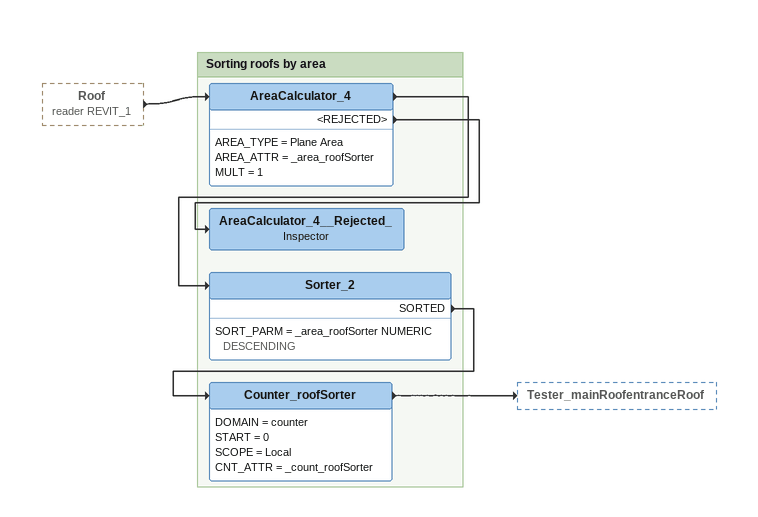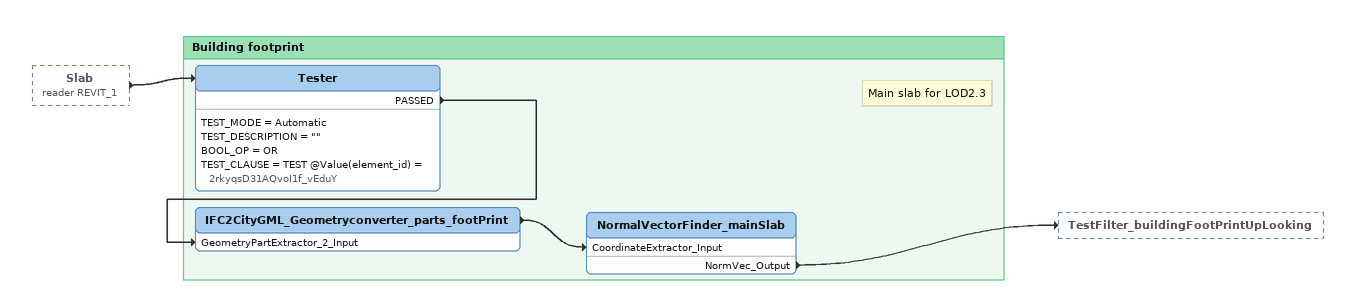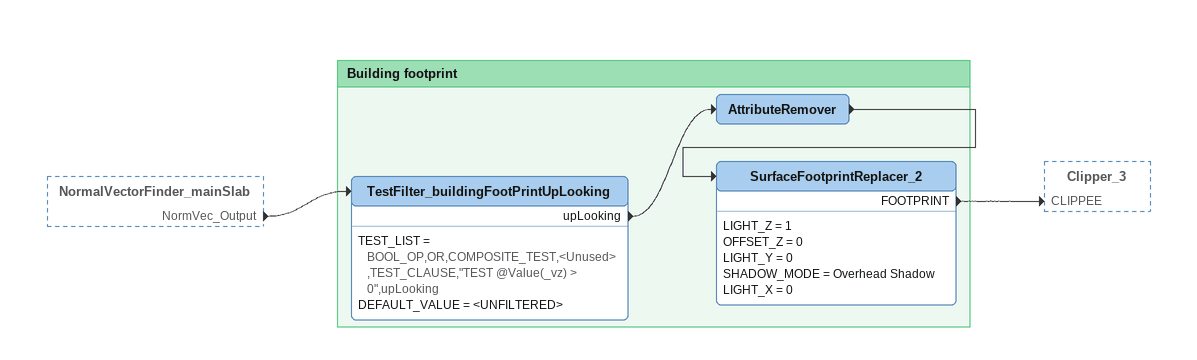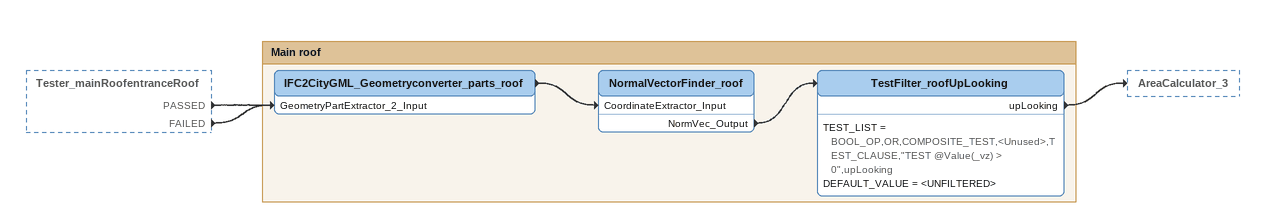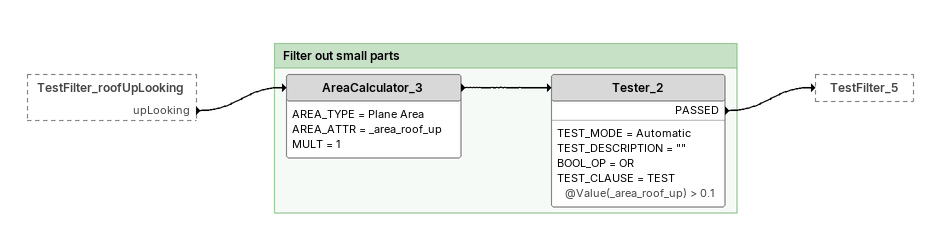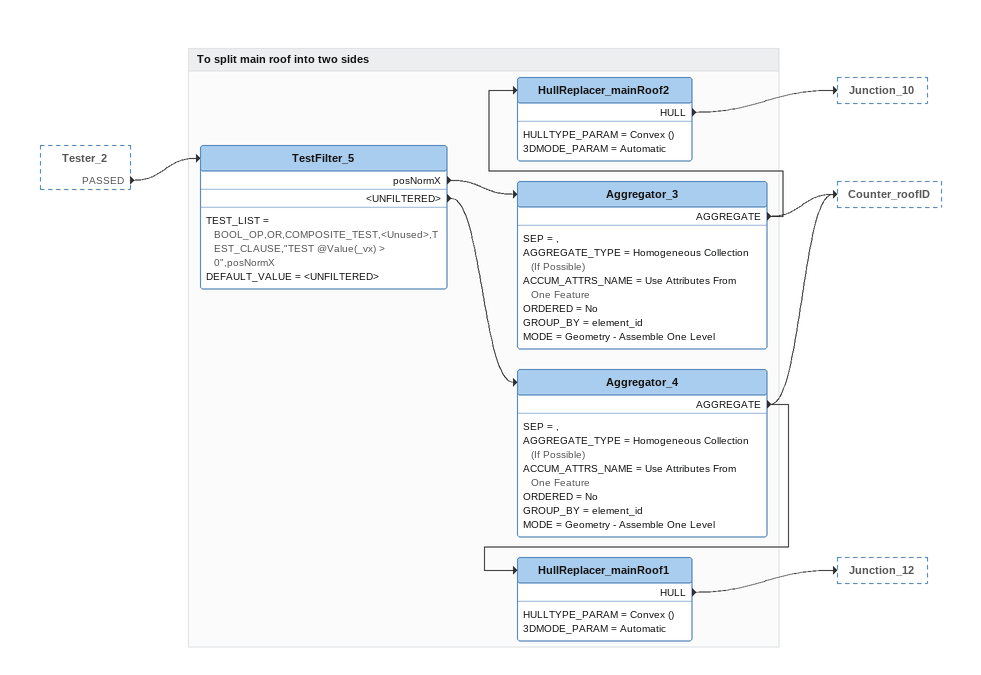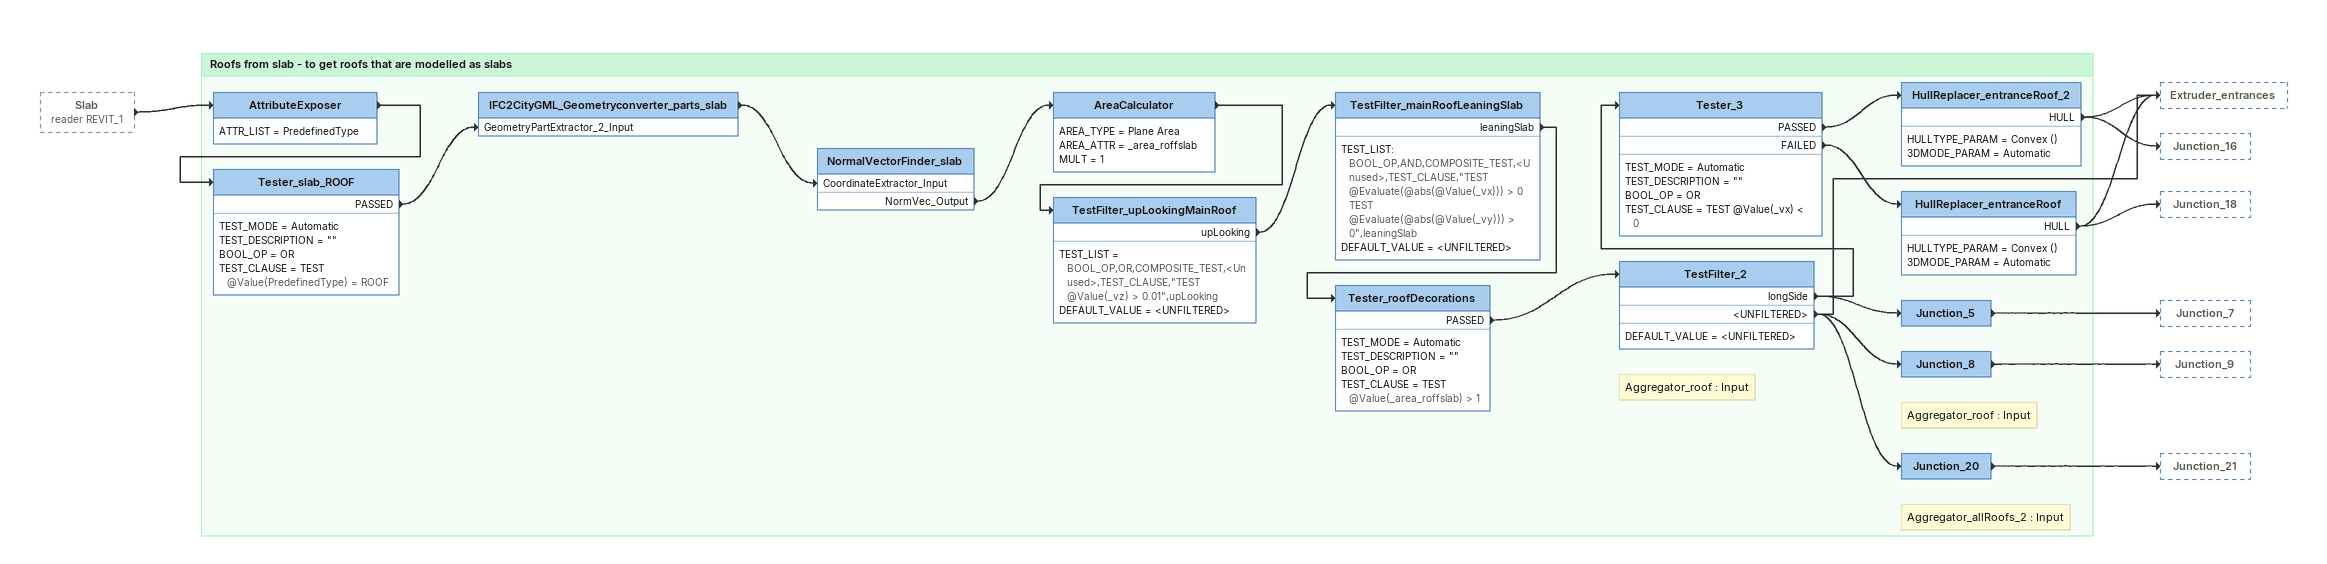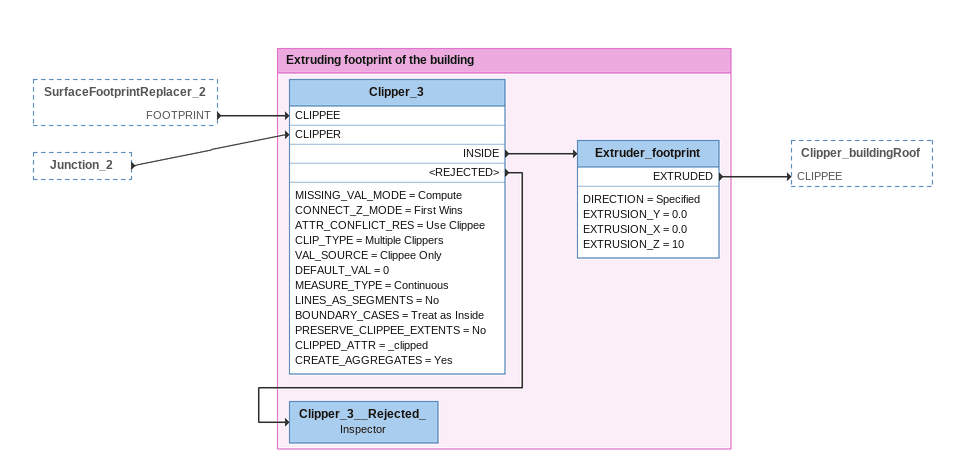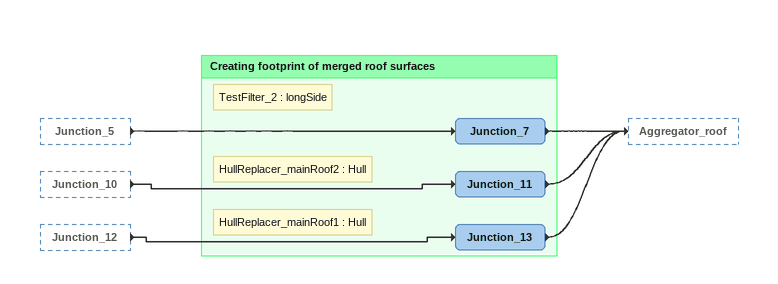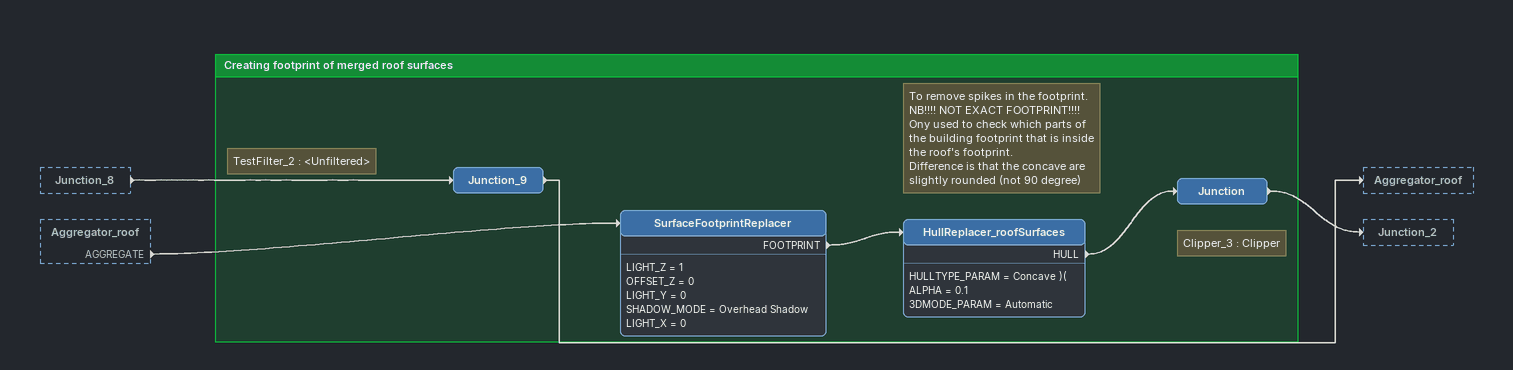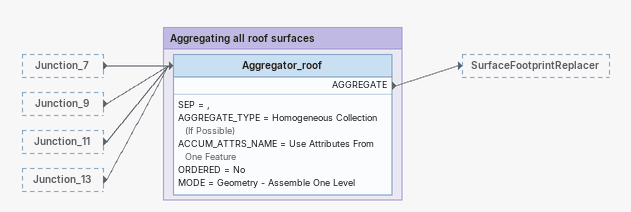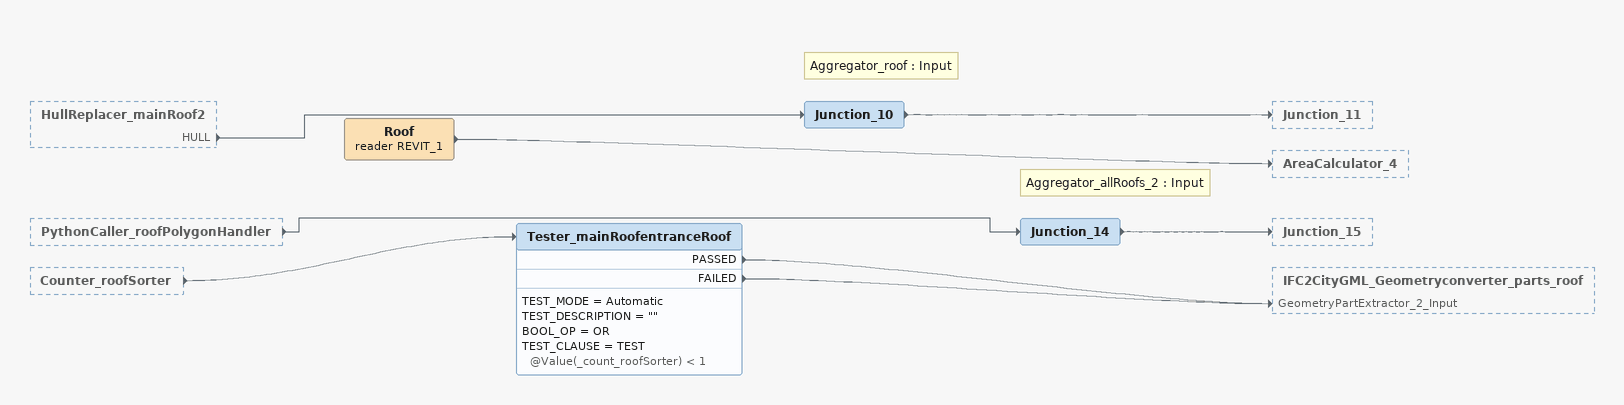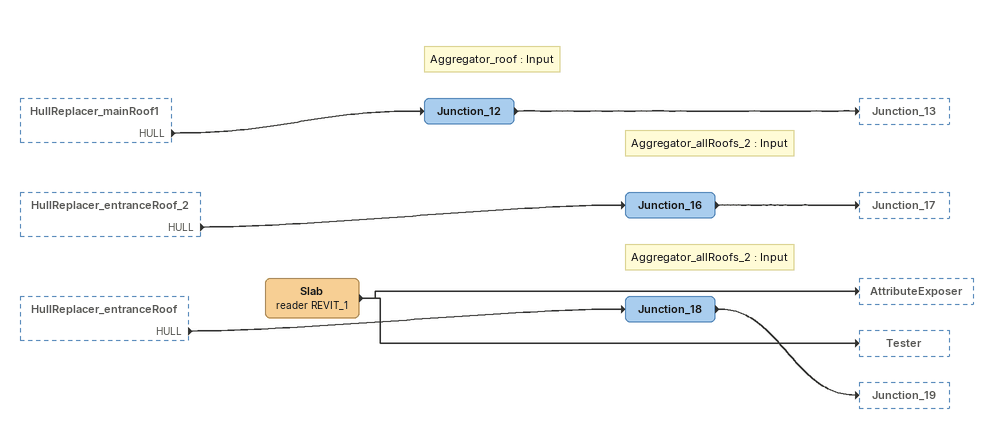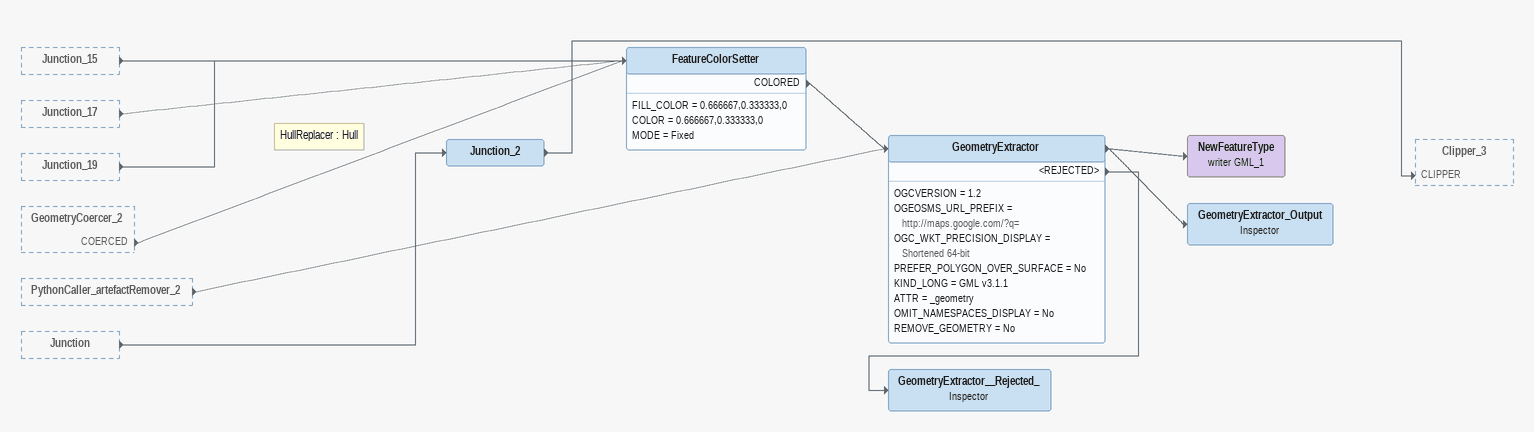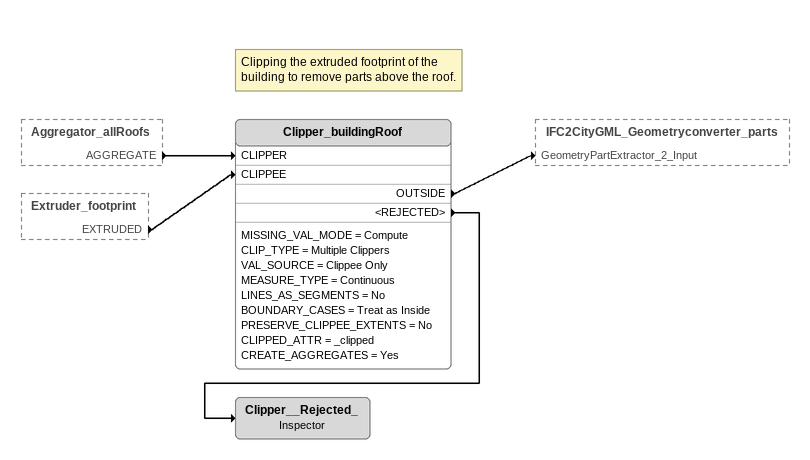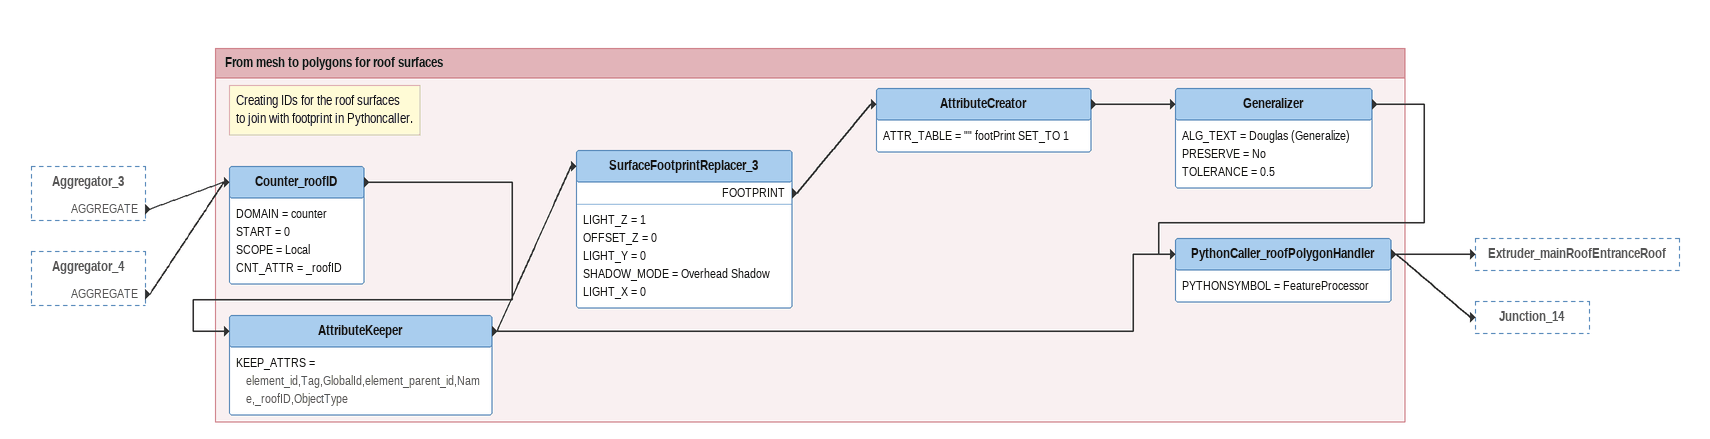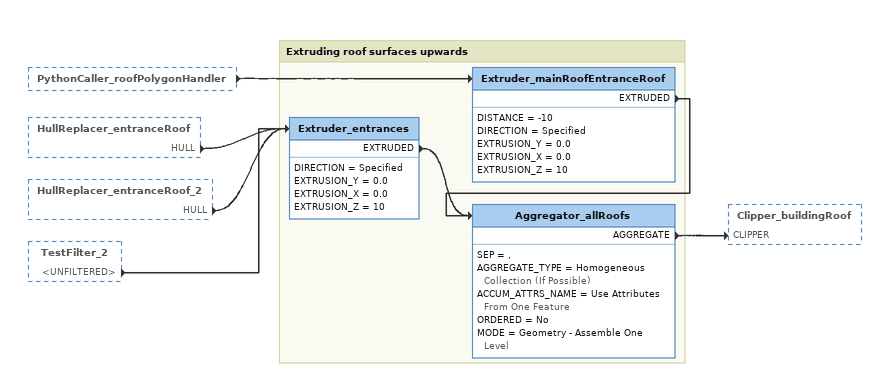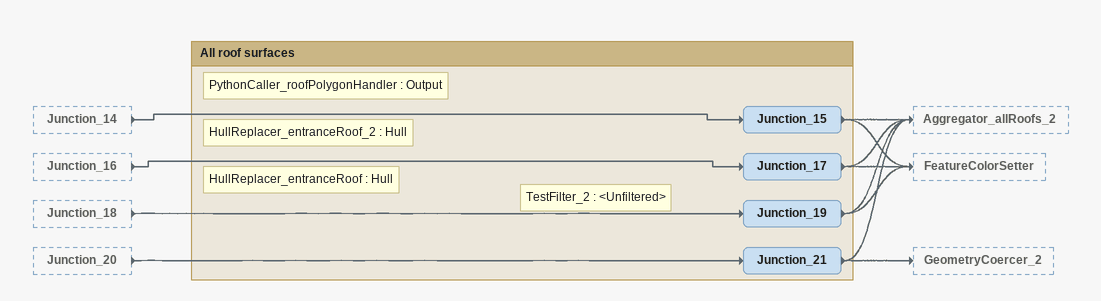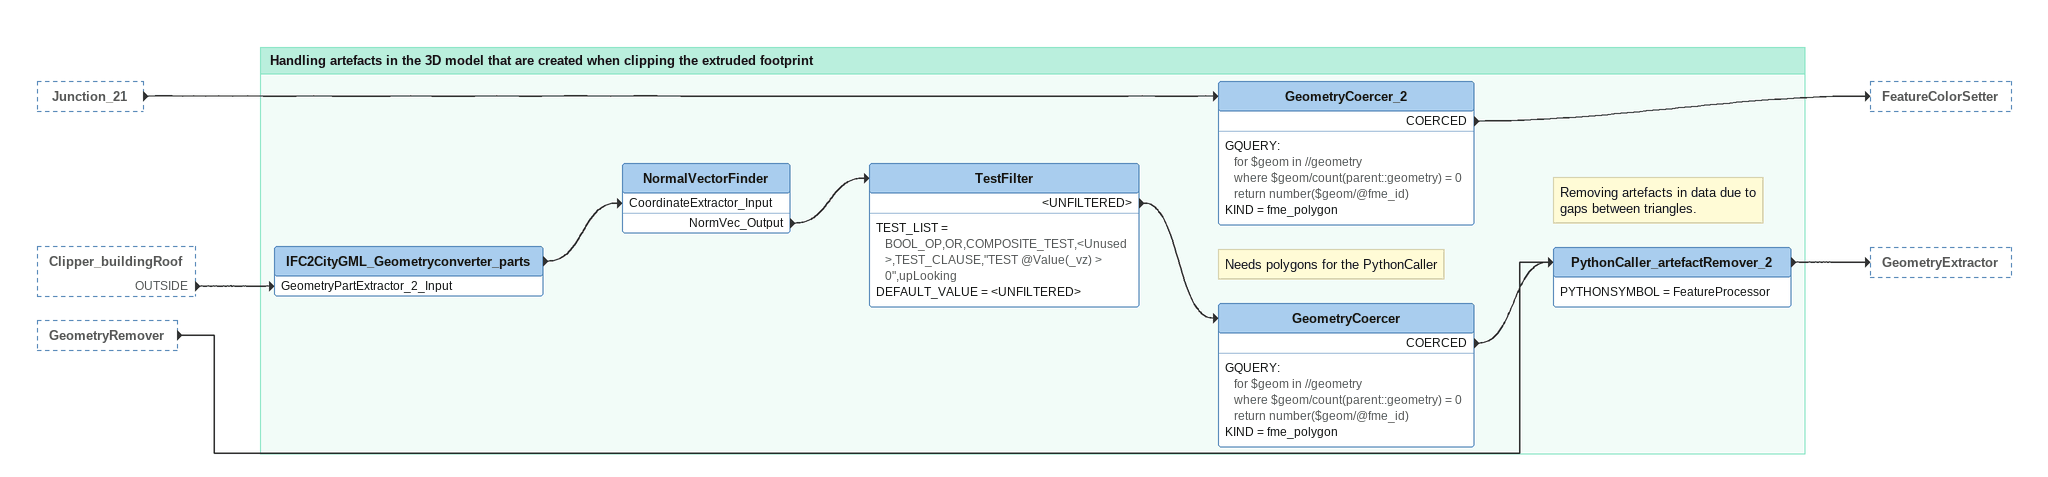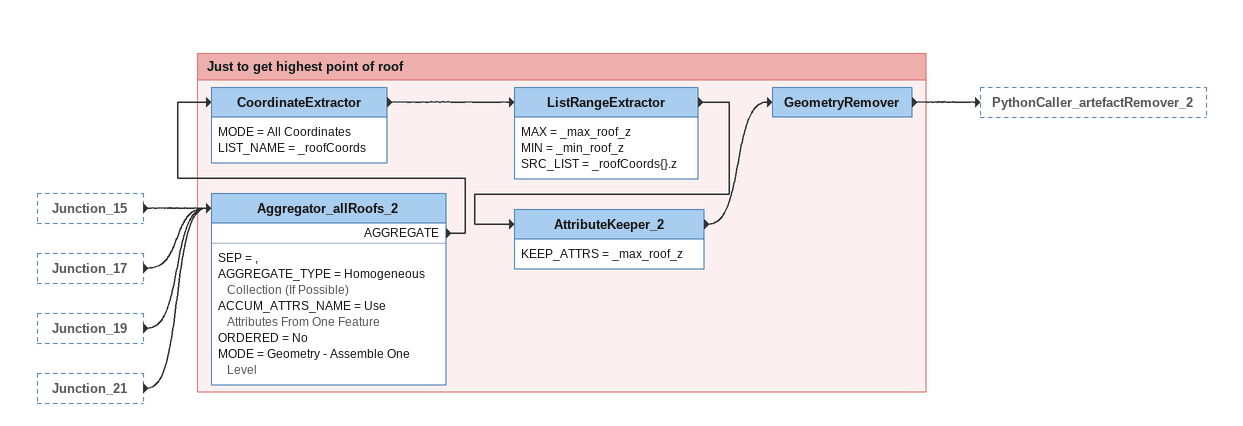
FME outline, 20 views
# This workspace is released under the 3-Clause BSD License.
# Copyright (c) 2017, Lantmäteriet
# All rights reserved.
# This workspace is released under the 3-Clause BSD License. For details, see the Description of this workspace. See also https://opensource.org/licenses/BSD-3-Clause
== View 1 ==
Roof (reader REVIT_1) [outside]
    -> AreaCalculator_4

Bookmark: Sorting roofs by area
AreaCalculator_4
    AREA_TYPE = Plane Area
    AREA_ATTR = _area_roofSorter
    MULT = 1
    -> Sorter_2
    <REJECTED> -> AreaCalculator_4__Rejected_
AreaCalculator_4__Rejected_: Inspector
Sorter_2
    SORT_PARM = _area_roofSorter NUMERIC DESCENDING
    SORTED -> Counter_roofSorter
Counter_roofSorter
    DOMAIN = counter
    START = 0
    SCOPE = Local
    CNT_ATTR = _count_roofSorter
    -> Tester_mainRoofentranceRoof

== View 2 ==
Slab (reader REVIT_1) [outside]
    -> Tester

Bookmark: Building footprint
Note: Main slab for LOD2.3
Tester
    TEST_MODE = Automatic
    TEST_DESCRIPTION = ""
    BOOL_OP = OR
    TEST_CLAUSE = TEST @Value(element_id) = 2rkyqsD31AQvoI1f_vEduY
    PASSED -> IFC2CityGML_Geometryconverter_parts_footPrint [GeometryPartExtractor_2_Input]
IFC2CityGML_Geometryconverter_parts_footPrint
    -> NormalVectorFinder_mainSlab [CoordinateExtractor_Input]
NormalVectorFinder_mainSlab
    NormVec_Output -> TestFilter_buildingFootPrintUpLooking

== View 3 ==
NormalVectorFinder_mainSlab [outside]
    NormVec_Output -> TestFilter_buildingFootPrintUpLooking

Bookmark: Building footprint
TestFilter_buildingFootPrintUpLooking
    TEST_LIST = BOOL_OP,OR,COMPOSITE_TEST,<Unused>,TEST_CLAUSE,"TEST @Value(_vz) > 0",upLooking
    DEFAULT_VALUE = <UNFILTERED>
    upLooking -> AttributeRemover
AttributeRemover
    -> SurfaceFootprintReplacer_2
SurfaceFootprintReplacer_2
    LIGHT_Z = 1
    OFFSET_Z = 0
    LIGHT_Y = 0
    SHADOW_MODE = Overhead Shadow
    LIGHT_X = 0
    FOOTPRINT -> Clipper_3 [CLIPPEE]

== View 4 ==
Tester_mainRoofentranceRoof [outside]
    PASSED -> IFC2CityGML_Geometryconverter_parts_roof [GeometryPartExtractor_2_Input]
    FAILED -> IFC2CityGML_Geometryconverter_parts_roof [GeometryPartExtractor_2_Input]

Bookmark: Main roof
IFC2CityGML_Geometryconverter_parts_roof
    -> NormalVectorFinder_roof [CoordinateExtractor_Input]
NormalVectorFinder_roof
    NormVec_Output -> TestFilter_roofUpLooking
TestFilter_roofUpLooking
    TEST_LIST = BOOL_OP,OR,COMPOSITE_TEST,<Unused>,TEST_CLAUSE,"TEST @Value(_vz) > 0",upLooking
    DEFAULT_VALUE = <UNFILTERED>
    upLooking -> AreaCalculator_3

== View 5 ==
TestFilter_roofUpLooking [outside]
    upLooking -> AreaCalculator_3

Bookmark: Filter out small parts
AreaCalculator_3
    AREA_TYPE = Plane Area
    AREA_ATTR = _area_roof_up
    MULT = 1
    -> Tester_2
Tester_2
    TEST_MODE = Automatic
    TEST_DESCRIPTION = ""
    BOOL_OP = OR
    TEST_CLAUSE = TEST @Value(_area_roof_up) > 0.1
    PASSED -> TestFilter_5

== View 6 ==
Tester_2 [outside]
    PASSED -> TestFilter_5

Bookmark: To split main roof into two sides
TestFilter_5
    TEST_LIST = BOOL_OP,OR,COMPOSITE_TEST,<Unused>,TEST_CLAUSE,"TEST @Value(_vx) > 0",posNormX
    DEFAULT_VALUE = <UNFILTERED>
    posNormX -> Aggregator_3
    <UNFILTERED> -> Aggregator_4
Aggregator_3
    SEP = ,
    AGGREGATE_TYPE = Homogeneous Collection (If Possible)
    ACCUM_ATTRS_NAME = Use Attributes From One Feature
    ORDERED = No
    GROUP_BY = element_id
    MODE = Geometry - Assemble One Level
    AGGREGATE -> HullReplacer_mainRoof2
    AGGREGATE -> Counter_roofID
HullReplacer_mainRoof2
    HULLTYPE_PARAM = Convex ()
    3DMODE_PARAM = Automatic
    HULL -> Junction_10
Aggregator_4
    SEP = ,
    AGGREGATE_TYPE = Homogeneous Collection (If Possible)
    ACCUM_ATTRS_NAME = Use Attributes From One Feature
    ORDERED = No
    GROUP_BY = element_id
    MODE = Geometry - Assemble One Level
    AGGREGATE -> HullReplacer_mainRoof1
    AGGREGATE -> Counter_roofID
HullReplacer_mainRoof1
    HULLTYPE_PARAM = Convex ()
    3DMODE_PARAM = Automatic
    HULL -> Junction_12

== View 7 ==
Slab (reader REVIT_1) [outside]
    -> AttributeExposer

Bookmark: Roofs from slab - to get roofs that are modelled as slabs
AttributeExposer
    ATTR_LIST = PredefinedType
    -> Tester_slab_ROOF
Tester_slab_ROOF
    TEST_MODE = Automatic
    TEST_DESCRIPTION = ""
    BOOL_OP = OR
    TEST_CLAUSE = TEST @Value(PredefinedType) = ROOF
    PASSED -> IFC2CityGML_Geometryconverter_parts_slab [GeometryPartExtractor_2_Input]
IFC2CityGML_Geometryconverter_parts_slab
    -> NormalVectorFinder_slab [CoordinateExtractor_Input]
NormalVectorFinder_slab
    NormVec_Output -> AreaCalculator
AreaCalculator
    AREA_TYPE = Plane Area
    AREA_ATTR = _area_roffslab
    MULT = 1
    -> TestFilter_upLookingMainRoof
TestFilter_upLookingMainRoof
    TEST_LIST = BOOL_OP,OR,COMPOSITE_TEST,<Unused>,TEST_CLAUSE,"TEST @Value(_vz) > 0.01",upLooking
    DEFAULT_VALUE = <UNFILTERED>
    upLooking -> TestFilter_mainRoofLeaningSlab
TestFilter_mainRoofLeaningSlab
    TEST_LIST:
      BOOL_OP,AND,COMPOSITE_TEST,<Unused>,TEST_CLAUSE,"TEST @Evaluate(@abs(@Value(_vx))) > 0
      TEST @Evaluate(@abs(@Value(_vy))) > 0",leaningSlab
    DEFAULT_VALUE = <UNFILTERED>
    leaningSlab -> Tester_roofDecorations
Tester_roofDecorations
    TEST_MODE = Automatic
    TEST_DESCRIPTION = ""
    BOOL_OP = OR
    TEST_CLAUSE = TEST @Value(_area_roffslab) > 1
    PASSED -> TestFilter_2
TestFilter_2
    DEFAULT_VALUE = <UNFILTERED>
    longSide -> Tester_3
    longSide -> Junction_5
    <UNFILTERED> -> Extruder_entrances
    <UNFILTERED> -> Junction_8
    <UNFILTERED> -> Junction_20
Tester_3
    TEST_MODE = Automatic
    TEST_DESCRIPTION = ""
    BOOL_OP = OR
    TEST_CLAUSE = TEST @Value(_vx) < 0
    PASSED -> HullReplacer_entranceRoof_2
    FAILED -> HullReplacer_entranceRoof
HullReplacer_entranceRoof_2
    HULLTYPE_PARAM = Convex ()
    3DMODE_PARAM = Automatic
    HULL -> Extruder_entrances
    HULL -> Junction_16
HullReplacer_entranceRoof
    HULLTYPE_PARAM = Convex ()
    3DMODE_PARAM = Automatic
    HULL -> Extruder_entrances
    HULL -> Junction_18
Note: Aggregator_roof : Input
Junction_5
    -> Junction_7
Note: Aggregator_roof : Input
Junction_8
    -> Junction_9
Note: Aggregator_allRoofs_2 : Input
Junction_20
    -> Junction_21

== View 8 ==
SurfaceFootprintReplacer_2 [outside]
    FOOTPRINT -> Clipper_3 [CLIPPEE]
Junction_2 [outside]
    -> Clipper_3 [CLIPPER]

Bookmark: Extruding footprint of the building
Clipper_3
    MISSING_VAL_MODE = Compute
    CONNECT_Z_MODE = First Wins
    ATTR_CONFLICT_RES = Use Clippee
    CLIP_TYPE = Multiple Clippers
    VAL_SOURCE = Clippee Only
    DEFAULT_VAL = 0
    MEASURE_TYPE = Continuous
    LINES_AS_SEGMENTS = No
    BOUNDARY_CASES = Treat as Inside
    PRESERVE_CLIPPEE_EXTENTS = No
    CLIPPED_ATTR = _clipped
    CREATE_AGGREGATES = Yes
    INSIDE -> Extruder_footprint
    <REJECTED> -> Clipper_3__Rejected_
Extruder_footprint
    DIRECTION = Specified
    EXTRUSION_Y = 0.0
    EXTRUSION_X = 0.0
    EXTRUSION_Z = 10
    EXTRUDED -> Clipper_buildingRoof [CLIPPEE]
Clipper_3__Rejected_: Inspector

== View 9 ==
Junction_5 [outside]
    -> Junction_7
Junction_10 [outside]
    -> Junction_11
Junction_12 [outside]
    -> Junction_13

Bookmark: Creating footprint of merged roof surfaces
Note: HullReplacer_mainRoof2 : Hull
Junction_11
    -> Aggregator_roof
Note: HullReplacer_mainRoof1 : Hull
Junction_13
    -> Aggregator_roof
Note: TestFilter_2 : longSide
Junction_7
    -> Aggregator_roof

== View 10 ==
Junction_8 [outside]
    -> Junction_9
Aggregator_roof [outside]
    AGGREGATE -> SurfaceFootprintReplacer

Bookmark: Creating footprint of merged roof surfaces
Note: TestFilter_2 : <Unfiltered>
Junction_9
    -> Aggregator_roof
SurfaceFootprintReplacer
    LIGHT_Z = 1
    OFFSET_Z = 0
    LIGHT_Y = 0
    SHADOW_MODE = Overhead Shadow
    LIGHT_X = 0
    FOOTPRINT -> HullReplacer_roofSurfaces
Note: To remove spikes in the footprint. / NB!!!! NOT EXACT FOOTPRINT!!!! / Ony used to check which parts of / the building footprint that is inside / the roof's footprint. / Difference is that the concave are / slightly rounded (not 90 degree)
HullReplacer_roofSurfaces
    HULLTYPE_PARAM = Concave )(
    ALPHA = 0.1
    3DMODE_PARAM = Automatic
    HULL -> Junction
Note: Clipper_3 : Clipper
Junction
    -> Junction_2

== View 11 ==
Junction_7 [outside]
    -> Aggregator_roof
Junction_9 [outside]
    -> Aggregator_roof
Junction_11 [outside]
    -> Aggregator_roof
Junction_13 [outside]
    -> Aggregator_roof

Bookmark: Aggregating all roof surfaces
Aggregator_roof
    SEP = ,
    AGGREGATE_TYPE = Homogeneous Collection (If Possible)
    ACCUM_ATTRS_NAME = Use Attributes From One Feature
    ORDERED = No
    MODE = Geometry - Assemble One Level
    AGGREGATE -> SurfaceFootprintReplacer

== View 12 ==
HullReplacer_mainRoof2 [outside]
    HULL -> Junction_10
PythonCaller_roofPolygonHandler [outside]
    -> Junction_14
Counter_roofSorter [outside]
    -> Tester_mainRoofentranceRoof
Roof (reader REVIT_1)
    -> AreaCalculator_4
Tester_mainRoofentranceRoof
    TEST_MODE = Automatic
    TEST_DESCRIPTION = ""
    BOOL_OP = OR
    TEST_CLAUSE = TEST @Value(_count_roofSorter) < 1
    PASSED -> IFC2CityGML_Geometryconverter_parts_roof [GeometryPartExtractor_2_Input]
    FAILED -> IFC2CityGML_Geometryconverter_parts_roof [GeometryPartExtractor_2_Input]
Note: Aggregator_roof : Input
Junction_10
    -> Junction_11
Note: Aggregator_allRoofs_2 : Input
Junction_14
    -> Junction_15

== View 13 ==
HullReplacer_mainRoof1 [outside]
    HULL -> Junction_12
HullReplacer_entranceRoof_2 [outside]
    HULL -> Junction_16
HullReplacer_entranceRoof [outside]
    HULL -> Junction_18
Note: Aggregator_roof : Input
Junction_12
    -> Junction_13
Slab (reader REVIT_1)
    -> AttributeExposer
    -> Tester
Note: Aggregator_allRoofs_2 : Input
Junction_16
    -> Junction_17
Note: Aggregator_allRoofs_2 : Input
Junction_18
    -> Junction_19

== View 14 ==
Junction_15 [outside]
    -> FeatureColorSetter
Junction_17 [outside]
    -> FeatureColorSetter
Junction_19 [outside]
    -> FeatureColorSetter
GeometryCoercer_2 [outside]
    COERCED -> FeatureColorSetter
PythonCaller_artefactRemover_2 [outside]
    -> GeometryExtractor
Junction [outside]
    -> Junction_2
Note: HullReplacer : Hull
Junction_2
    -> Clipper_3 [CLIPPER]
FeatureColorSetter
    FILL_COLOR = 0.666667,0.333333,0
    COLOR = 0.666667,0.333333,0
    MODE = Fixed
    COLORED -> GeometryExtractor
GeometryExtractor
    OGCVERSION = 1.2
    OGEOSMS_URL_PREFIX = http://maps.google.com/?q=
    OGC_WKT_PRECISION_DISPLAY = Shortened 64-bit
    PREFER_POLYGON_OVER_SURFACE = No
    KIND_LONG = GML v3.1.1
    ATTR = _geometry
    OMIT_NAMESPACES_DISPLAY = No
    REMOVE_GEOMETRY = No
    -> GeometryExtractor_Output
    -> NewFeatureType (writer GML_1)
    <REJECTED> -> GeometryExtractor__Rejected_
NewFeatureType (writer GML_1)
GeometryExtractor_Output: Inspector
GeometryExtractor__Rejected_: Inspector

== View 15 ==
Aggregator_allRoofs [outside]
    AGGREGATE -> Clipper_buildingRoof [CLIPPER]
Extruder_footprint [outside]
    EXTRUDED -> Clipper_buildingRoof [CLIPPEE]
Note: Clipping the extruded footprint of the / building to remove parts above the roof.
Clipper_buildingRoof
    MISSING_VAL_MODE = Compute
    CLIP_TYPE = Multiple Clippers
    VAL_SOURCE = Clippee Only
    MEASURE_TYPE = Continuous
    LINES_AS_SEGMENTS = No
    BOUNDARY_CASES = Treat as Inside
    PRESERVE_CLIPPEE_EXTENTS = No
    CLIPPED_ATTR = _clipped
    CREATE_AGGREGATES = Yes
    OUTSIDE -> IFC2CityGML_Geometryconverter_parts [GeometryPartExtractor_2_Input]
    <REJECTED> -> Clipper__Rejected_
Clipper__Rejected_: Inspector

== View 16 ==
Aggregator_3 [outside]
    AGGREGATE -> Counter_roofID
Aggregator_4 [outside]
    AGGREGATE -> Counter_roofID

Bookmark: From mesh to polygons for roof surfaces
Note: Creating IDs for the roof surfaces / to join with footprint in Pythoncaller.
Counter_roofID
    DOMAIN = counter
    START = 0
    SCOPE = Local
    CNT_ATTR = _roofID
    -> AttributeKeeper
AttributeKeeper
    KEEP_ATTRS = element_id,Tag,GlobalId,element_parent_id,Name,_roofID,ObjectType
    -> SurfaceFootprintReplacer_3
    -> PythonCaller_roofPolygonHandler
SurfaceFootprintReplacer_3
    LIGHT_Z = 1
    OFFSET_Z = 0
    LIGHT_Y = 0
    SHADOW_MODE = Overhead Shadow
    LIGHT_X = 0
    FOOTPRINT -> AttributeCreator
AttributeCreator
    ATTR_TABLE = "" footPrint SET_TO 1
    -> Generalizer
Generalizer
    ALG_TEXT = Douglas (Generalize)
    PRESERVE = No
    TOLERANCE = 0.5
    -> PythonCaller_roofPolygonHandler
PythonCaller_roofPolygonHandler
    PYTHONSYMBOL = FeatureProcessor
    -> Extruder_mainRoofEntranceRoof
    -> Junction_14

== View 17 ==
PythonCaller_roofPolygonHandler [outside]
    -> Extruder_mainRoofEntranceRoof
HullReplacer_entranceRoof [outside]
    HULL -> Extruder_entrances
HullReplacer_entranceRoof_2 [outside]
    HULL -> Extruder_entrances
TestFilter_2 [outside]
    <UNFILTERED> -> Extruder_entrances

Bookmark: Extruding roof surfaces upwards
Extruder_mainRoofEntranceRoof
    DISTANCE = -10
    DIRECTION = Specified
    EXTRUSION_Y = 0.0
    EXTRUSION_X = 0.0
    EXTRUSION_Z = 10
    EXTRUDED -> Aggregator_allRoofs
Extruder_entrances
    DIRECTION = Specified
    EXTRUSION_Y = 0.0
    EXTRUSION_X = 0.0
    EXTRUSION_Z = 10
    EXTRUDED -> Aggregator_allRoofs
Aggregator_allRoofs
    SEP = ,
    AGGREGATE_TYPE = Homogeneous Collection (If Possible)
    ACCUM_ATTRS_NAME = Use Attributes From One Feature
    ORDERED = No
    MODE = Geometry - Assemble One Level
    AGGREGATE -> Clipper_buildingRoof [CLIPPER]

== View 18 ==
Junction_14 [outside]
    -> Junction_15
Junction_16 [outside]
    -> Junction_17
Junction_18 [outside]
    -> Junction_19
Junction_20 [outside]
    -> Junction_21

Bookmark: All roof surfaces
Note: PythonCaller_roofPolygonHandler : Output
Junction_15
    -> Aggregator_allRoofs_2
    -> FeatureColorSetter
Note: HullReplacer_entranceRoof_2 : Hull
Junction_17
    -> Aggregator_allRoofs_2
    -> FeatureColorSetter
Note: HullReplacer_entranceRoof : Hull
Junction_19
    -> Aggregator_allRoofs_2
    -> FeatureColorSetter
Note: TestFilter_2 : <Unfiltered>
Junction_21
    -> Aggregator_allRoofs_2
    -> GeometryCoercer_2

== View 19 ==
Junction_21 [outside]
    -> GeometryCoercer_2
Clipper_buildingRoof [outside]
    OUTSIDE -> IFC2CityGML_Geometryconverter_parts [GeometryPartExtractor_2_Input]
GeometryRemover [outside]
    -> PythonCaller_artefactRemover_2

Bookmark: Handling artefacts in the 3D model that are created when clipping the extruded footprint
GeometryCoercer_2
    GQUERY:
      for $geom in //geometry
      where $geom/count(parent::geometry) = 0
      return number($geom/@fme_id)
    KIND = fme_polygon
    COERCED -> FeatureColorSetter
IFC2CityGML_Geometryconverter_parts
    -> NormalVectorFinder [CoordinateExtractor_Input]
NormalVectorFinder
    NormVec_Output -> TestFilter
TestFilter
    TEST_LIST = BOOL_OP,OR,COMPOSITE_TEST,<Unused>,TEST_CLAUSE,"TEST @Value(_vz) > 0",upLooking
    DEFAULT_VALUE = <UNFILTERED>
    <UNFILTERED> -> GeometryCoercer
Note: Needs polygons for the PythonCaller
GeometryCoercer
    GQUERY:
      for $geom in //geometry
      where $geom/count(parent::geometry) = 0
      return number($geom/@fme_id)
    KIND = fme_polygon
    COERCED -> PythonCaller_artefactRemover_2
Note: Removing artefacts in data due to / gaps between triangles.
PythonCaller_artefactRemover_2
    PYTHONSYMBOL = FeatureProcessor
    -> GeometryExtractor

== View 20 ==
Junction_15 [outside]
    -> Aggregator_allRoofs_2
Junction_17 [outside]
    -> Aggregator_allRoofs_2
Junction_19 [outside]
    -> Aggregator_allRoofs_2
Junction_21 [outside]
    -> Aggregator_allRoofs_2

Bookmark: Just to get highest point of roof
Aggregator_allRoofs_2
    SEP = ,
    AGGREGATE_TYPE = Homogeneous Collection (If Possible)
    ACCUM_ATTRS_NAME = Use Attributes From One Feature
    ORDERED = No
    MODE = Geometry - Assemble One Level
    AGGREGATE -> CoordinateExtractor
CoordinateExtractor
    MODE = All Coordinates
    LIST_NAME = _roofCoords
    -> ListRangeExtractor
ListRangeExtractor
    MAX = _max_roof_z
    MIN = _min_roof_z
    SRC_LIST = _roofCoords{}.z
    -> AttributeKeeper_2
AttributeKeeper_2
    KEEP_ATTRS = _max_roof_z
    -> GeometryRemover
GeometryRemover
    -> PythonCaller_artefactRemover_2
